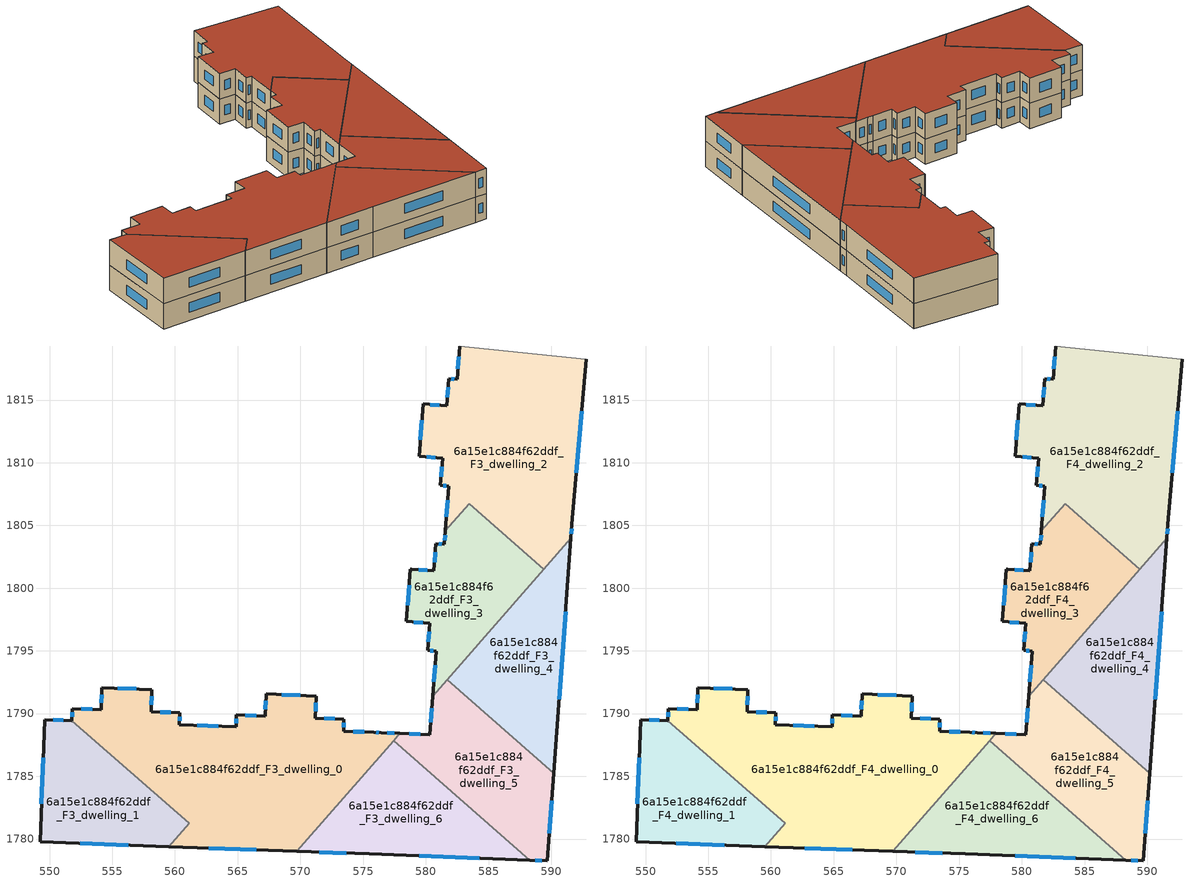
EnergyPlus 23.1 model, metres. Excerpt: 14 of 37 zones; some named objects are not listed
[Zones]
6a15e1c884f62ddf_F3_dwelling_0
 floor to 6a15e1c884f62ddf_F2_dwelling_0 (EU_floor_Construction): 577.94,1788.42 569.7,1779.02 559.5,1779.39 561.13,1781.25 551.78,1789.45 551.81,1790.39 554.1,1790.32 554.18,1792.07 558.17,1791.92 558.1,1790.16 560.39,1790.06 560.35,1789.11 564.87,1788.93 564.9,1789.89 567.19,1789.8 567.26,1791.56 571.25,1791.4 571.19,1789.64 573.48,1789.56 573.44,1788.6 575.85,1788.51 576.44,1788.48 z9
 wall outside (EU_wall_Construction): 577.94,1788.42 576.44,1788.48 575.85,1788.51 573.44,1788.6 573.48,1789.56 571.19,1789.64 571.25,1791.4 567.26,1791.56 567.19,1789.8 564.9,1789.89 564.87,1788.93 560.35,1789.11 560.39,1790.06 558.1,1790.16 558.17,1791.92 554.18,1792.07 554.1,1790.32 551.81,1790.39 551.78,1789.45 / 559.5,1779.39 569.7,1779.02 z9:12
 wall to 6a15e1c884f62ddf_F3_dwelling_1 (EU_wall_Construction): 551.78,1789.45 561.13,1781.25 559.5,1779.39 z9:12
 wall to 6a15e1c884f62ddf_F3_dwelling_6 (EU_wall_Construction): 569.7,1779.02 577.43,1787.84 z9:12
 wall to 6a15e1c884f62ddf_F3_dwelling_5 (EU_wall_Construction): 577.43,1787.84 577.94,1788.42 z9:12
 window (EU_Window_Construction): 558.12,1790.71 558.15,1791.36 / 559.67,1790.09 558.82,1790.13 / 560.37,1789.41 560.38,1789.77 / 563.45,1788.99 561.77,1789.06 / 564.89,1789.59 564.88,1789.23 / 566.47,1789.83 565.62,1789.86 / 567.24,1791.01 567.21,1790.36 / 570,1791.45 568.51,1791.51 / 571.21,1790.19 571.23,1790.85 / 572.76,1789.59 571.9,1789.62 / 573.45,1788.9 573.47,1789.26 / 575.1,1788.54 574.2,1788.57 / 576.26,1788.49 576.04,1788.5 / 577.47,1788.44 576.91,1788.47 / 562.7,1779.27 566.5,1779.13 / 551.8,1790.1 551.79,1789.74 / 553.39,1790.34 552.53,1790.37 / 554.15,1791.52 554.13,1790.86 / 556.92,1791.96 555.43,1792.02 z9.94:11.06
6a15e1c884f62ddf_F3_dwelling_1
 floor to 6a15e1c884f62ddf_F2_dwelling_1 (EU_floor_Construction): 561.13,1781.25 559.5,1779.39 549.24,1779.76 549.6,1789.53 551.78,1789.45 z9
 wall outside (EU_wall_Construction): 551.78,1789.45 549.6,1789.53 549.24,1779.76 559.5,1779.39 z9:12
 window (EU_Window_Construction): 552.45,1779.65 556.28,1779.51 / 549.49,1786.47 549.35,1782.82 / 551.1,1789.47 550.28,1789.5 z9.94:11.06
6a15e1c884f62ddf_F3_dwelling_2
 floor to 6a15e1c884f62ddf_F2_dwelling_2 (EU_floor_Construction): 592.77,1818.24 591.65,1805.08 591.57,1803.98 589.41,1801.51 583.45,1806.72 581.56,1804.57 581.83,1808.14 581.17,1808.2 581.34,1810.37 579.47,1810.51 579.79,1814.69 581.66,1814.54 581.82,1816.7 582.49,1816.66 582.7,1819.3 592.73,1818.24 z9
 wall outside (EU_wall_Construction): 591.57,1803.98 591.65,1805.08 592.77,1818.24 / 582.7,1819.3 582.49,1816.66 581.82,1816.7 581.66,1814.54 579.79,1814.69 579.47,1810.51 581.34,1810.37 581.17,1808.2 581.83,1808.14 581.56,1804.57 z9:12
 wall adiabatic (EU_wall_Construction): 592.77,1818.24 592.73,1818.24 582.7,1819.3 z9:12
 wall to 6a15e1c884f62ddf_F3_dwelling_3 (EU_wall_Construction): 581.56,1804.57 583.45,1806.72 589.41,1801.51 z9:12
 wall to 6a15e1c884f62ddf_F3_dwelling_4 (EU_wall_Construction): 589.41,1801.51 591.57,1803.98 z9:12
 window (EU_Window_Construction): 592.01,1809.21 592.42,1814.11 / 591.6,1804.33 591.63,1804.74 / 581.75,1807.02 581.65,1805.69 / 581.38,1808.18 581.62,1808.16 / 581.29,1809.69 581.22,1808.88 / 580.06,1810.47 580.76,1810.41 / 579.69,1813.38 579.57,1811.82 / 581.07,1814.59 580.37,1814.64 / 581.77,1816.03 581.71,1815.22 / 582.28,1816.67 582.03,1816.69 / 582.63,1818.47 582.56,1817.48 z9.94:11.06
6a15e1c884f62ddf_F3_dwelling_3
 floor to 6a15e1c884f62ddf_F2_dwelling_3 (EU_floor_Construction): 589.41,1801.51 580.55,1791.4 580.82,1794.99 580.16,1795.04 580.32,1797.2 578.46,1797.35 578.78,1801.52 578.89,1801.51 580.65,1801.38 580.81,1803.55 581.48,1803.5 581.56,1804.57 583.45,1806.72 z9
 wall outside (EU_wall_Construction): 581.56,1804.57 581.48,1803.5 580.81,1803.55 580.65,1801.38 578.89,1801.51 578.78,1801.52 578.46,1797.35 580.32,1797.2 580.16,1795.04 580.82,1794.99 580.55,1791.4 z9:12
 wall to 6a15e1c884f62ddf_F3_dwelling_5 (EU_wall_Construction): 580.55,1791.4 581.7,1792.71 z9:12
 wall to 6a15e1c884f62ddf_F3_dwelling_4 (EU_wall_Construction): 581.7,1792.71 589.41,1801.51 z9:12
 window (EU_Window_Construction): 581.27,1803.52 581.02,1803.53 / 581.54,1804.23 581.51,1803.83 / 580.73,1793.86 580.63,1792.52 / 580.37,1795.02 580.61,1795 / 580.27,1796.52 580.21,1795.72 / 579.04,1797.3 579.74,1797.25 / 578.68,1800.21 578.56,1798.66 / 580.1,1801.42 579.44,1801.47 / 580.76,1802.87 580.7,1802.06 z9.94:11.06
6a15e1c884f62ddf_F3_dwelling_4
 floor to 6a15e1c884f62ddf_F2_dwelling_4 (EU_floor_Construction): 591.57,1803.98 590.2,1785.26 581.7,1792.71 z9
 wall outside (EU_wall_Construction): 590.2,1785.26 591.57,1803.98 z9:12
 wall to 6a15e1c884f62ddf_F3_dwelling_5 (EU_wall_Construction): 581.7,1792.71 590.2,1785.26 z9:12
 window (EU_Window_Construction): 590.63,1791.13 591.14,1798.11 z9.94:11.06
6a15e1c884f62ddf_F3_dwelling_5
 floor to 6a15e1c884f62ddf_F2_dwelling_5 (EU_floor_Construction): 590.2,1785.26 589.69,1778.26 588.3,1778.31 577.43,1787.84 577.94,1788.42 580.32,1788.33 580.55,1791.4 581.7,1792.71 z9
 wall outside (EU_wall_Construction): 588.3,1778.31 589.69,1778.26 590.2,1785.26 / 580.55,1791.4 580.32,1788.33 577.94,1788.42 z9:12
 wall to 6a15e1c884f62ddf_F3_dwelling_6 (EU_wall_Construction): 577.43,1787.84 588.3,1778.31 z9:12
 window (EU_Window_Construction): 589.85,1780.45 590.04,1783.07 / 588.74,1778.3 589.26,1778.27 / 579.57,1788.36 578.69,1788.4 / 580.48,1790.44 580.39,1789.29 z9.94:11.06
6a15e1c884f62ddf_F3_dwelling_6
 floor to 6a15e1c884f62ddf_F2_dwelling_6 (EU_floor_Construction): 588.3,1778.31 575.47,1778.81 569.7,1779.02 577.43,1787.84 z9
 wall outside (EU_wall_Construction): 569.7,1779.02 575.47,1778.81 588.3,1778.31 z9:12
 window (EU_Window_Construction): 579.49,1778.65 584.28,1778.47 / 571.51,1778.95 573.66,1778.87 z9.94:11.06
6a15e1c884f62ddf_F4_dwelling_0
 floor to 6a15e1c884f62ddf_F3_dwelling_0 (EU_floor_Construction): 577.94,1788.42 569.7,1779.02 559.5,1779.39 561.13,1781.25 551.78,1789.45 551.81,1790.39 554.1,1790.32 554.18,1792.07 558.17,1791.92 558.1,1790.16 560.39,1790.06 560.35,1789.11 564.87,1788.93 564.9,1789.89 567.19,1789.8 567.26,1791.56 571.25,1791.4 571.19,1789.64 573.48,1789.56 573.44,1788.6 575.85,1788.51 576.44,1788.48 z12
 wall outside (EU_wall_Construction): 577.94,1788.42 576.44,1788.48 575.85,1788.51 573.44,1788.6 573.48,1789.56 571.19,1789.64 571.25,1791.4 567.26,1791.56 567.19,1789.8 564.9,1789.89 564.87,1788.93 560.35,1789.11 560.39,1790.06 558.1,1790.16 558.17,1791.92 554.18,1792.07 554.1,1790.32 551.81,1790.39 551.78,1789.45 / 559.5,1779.39 569.7,1779.02 z12:15
 wall to 6a15e1c884f62ddf_F4_dwelling_1 (EU_wall_Construction): 551.78,1789.45 561.13,1781.25 559.5,1779.39 z12:15
 wall to 6a15e1c884f62ddf_F4_dwelling_6 (EU_wall_Construction): 569.7,1779.02 577.43,1787.84 z12:15
 wall to 6a15e1c884f62ddf_F4_dwelling_5 (EU_wall_Construction): 577.43,1787.84 577.94,1788.42 z12:15
 window (EU_Window_Construction): 558.12,1790.71 558.15,1791.36 / 559.67,1790.09 558.82,1790.13 / 560.37,1789.41 560.38,1789.77 / 563.45,1788.99 561.77,1789.06 / 564.89,1789.59 564.88,1789.23 / 566.47,1789.83 565.62,1789.86 / 567.24,1791.01 567.21,1790.36 / 570,1791.45 568.51,1791.51 / 571.21,1790.19 571.23,1790.85 / 572.76,1789.59 571.9,1789.62 / 573.45,1788.9 573.47,1789.26 / 575.1,1788.54 574.2,1788.57 / 576.26,1788.49 576.04,1788.5 / 577.47,1788.44 576.91,1788.47 / 562.7,1779.27 566.5,1779.13 / 551.8,1790.1 551.79,1789.74 / 553.39,1790.34 552.53,1790.37 / 554.15,1791.52 554.13,1790.86 / 556.92,1791.96 555.43,1792.02 z12.94:14.06
 roof outside (EU_roof_Construction): 569.7,1779.02 577.94,1788.42 576.44,1788.48 575.85,1788.51 573.44,1788.6 573.48,1789.56 571.19,1789.64 571.25,1791.4 567.26,1791.56 567.19,1789.8 564.9,1789.89 564.87,1788.93 560.35,1789.11 560.39,1790.06 558.1,1790.16 558.17,1791.92 554.18,1792.07 554.1,1790.32 551.81,1790.39 551.78,1789.45 561.13,1781.25 559.5,1779.39 z15
6a15e1c884f62ddf_F4_dwelling_1
 floor to 6a15e1c884f62ddf_F3_dwelling_1 (EU_floor_Construction): 561.13,1781.25 559.5,1779.39 549.24,1779.76 549.6,1789.53 551.78,1789.45 z12
 wall outside (EU_wall_Construction): 551.78,1789.45 549.6,1789.53 549.24,1779.76 559.5,1779.39 z12:15
 window (EU_Window_Construction): 552.45,1779.65 556.28,1779.51 / 549.49,1786.47 549.35,1782.82 / 551.1,1789.47 550.28,1789.5 z12.94:14.06
 roof outside (EU_roof_Construction): 559.5,1779.39 561.13,1781.25 551.78,1789.45 549.6,1789.53 549.24,1779.76 z15
6a15e1c884f62ddf_F4_dwelling_2
 floor to 6a15e1c884f62ddf_F3_dwelling_2 (EU_floor_Construction): 592.77,1818.24 591.65,1805.08 591.57,1803.98 589.41,1801.51 583.45,1806.72 581.56,1804.57 581.83,1808.14 581.17,1808.2 581.34,1810.37 579.47,1810.51 579.79,1814.69 581.66,1814.54 581.82,1816.7 582.49,1816.66 582.7,1819.3 592.73,1818.24 z12
 wall outside (EU_wall_Construction): 591.57,1803.98 591.65,1805.08 592.77,1818.24 / 582.7,1819.3 582.49,1816.66 581.82,1816.7 581.66,1814.54 579.79,1814.69 579.47,1810.51 581.34,1810.37 581.17,1808.2 581.83,1808.14 581.56,1804.57 z12:15
 wall adiabatic (EU_wall_Construction): 592.77,1818.24 592.73,1818.24 582.7,1819.3 z12:15
 wall to 6a15e1c884f62ddf_F4_dwelling_3 (EU_wall_Construction): 581.56,1804.57 583.45,1806.72 589.41,1801.51 z12:15
 wall to 6a15e1c884f62ddf_F4_dwelling_4 (EU_wall_Construction): 589.41,1801.51 591.57,1803.98 z12:15
 window (EU_Window_Construction): 592.01,1809.21 592.42,1814.11 / 591.6,1804.33 591.63,1804.74 / 581.75,1807.02 581.65,1805.69 / 581.38,1808.18 581.62,1808.16 / 581.29,1809.69 581.22,1808.88 / 580.06,1810.47 580.76,1810.41 / 579.69,1813.38 579.57,1811.82 / 581.07,1814.59 580.37,1814.64 / 581.77,1816.03 581.71,1815.22 / 582.28,1816.67 582.03,1816.69 / 582.63,1818.47 582.56,1817.48 z12.94:14.06
 roof outside (EU_roof_Construction): 591.57,1803.98 591.65,1805.08 592.77,1818.24 592.73,1818.24 582.7,1819.3 582.49,1816.66 581.82,1816.7 581.66,1814.54 579.79,1814.69 579.47,1810.51 581.34,1810.37 581.17,1808.2 581.83,1808.14 581.56,1804.57 583.45,1806.72 589.41,1801.51 z15
6a15e1c884f62ddf_F4_dwelling_3
 floor to 6a15e1c884f62ddf_F3_dwelling_3 (EU_floor_Construction): 589.41,1801.51 580.55,1791.4 580.82,1794.99 580.16,1795.04 580.32,1797.2 578.46,1797.35 578.78,1801.52 578.89,1801.51 580.65,1801.38 580.81,1803.55 581.48,1803.5 581.56,1804.57 583.45,1806.72 z12
 wall outside (EU_wall_Construction): 581.56,1804.57 581.48,1803.5 580.81,1803.55 580.65,1801.38 578.89,1801.51 578.78,1801.52 578.46,1797.35 580.32,1797.2 580.16,1795.04 580.82,1794.99 580.55,1791.4 z12:15
 wall to 6a15e1c884f62ddf_F4_dwelling_5 (EU_wall_Construction): 580.55,1791.4 581.7,1792.71 z12:15
 wall to 6a15e1c884f62ddf_F4_dwelling_4 (EU_wall_Construction): 581.7,1792.71 589.41,1801.51 z12:15
 window (EU_Window_Construction): 581.27,1803.52 581.02,1803.53 / 581.54,1804.23 581.51,1803.83 / 580.73,1793.86 580.63,1792.52 / 580.37,1795.02 580.61,1795 / 580.27,1796.52 580.21,1795.72 / 579.04,1797.3 579.74,1797.25 / 578.68,1800.21 578.56,1798.66 / 580.1,1801.42 579.44,1801.47 / 580.76,1802.87 580.7,1802.06 z12.94:14.06
 roof outside (EU_roof_Construction): 580.55,1791.4 589.41,1801.51 583.45,1806.72 581.56,1804.57 581.48,1803.5 580.81,1803.55 580.65,1801.38 578.89,1801.51 578.78,1801.52 578.46,1797.35 580.32,1797.2 580.16,1795.04 580.82,1794.99 z15
6a15e1c884f62ddf_F4_dwelling_4
 floor to 6a15e1c884f62ddf_F3_dwelling_4 (EU_floor_Construction): 591.57,1803.98 590.2,1785.26 581.7,1792.71 z12
 wall outside (EU_wall_Construction): 590.2,1785.26 591.57,1803.98 z12:15
 wall to 6a15e1c884f62ddf_F4_dwelling_5 (EU_wall_Construction): 581.7,1792.71 590.2,1785.26 z12:15
 window (EU_Window_Construction): 590.63,1791.13 591.14,1798.11 z12.94:14.06
 roof outside (EU_roof_Construction): 590.2,1785.26 591.57,1803.98 581.7,1792.71 z15
6a15e1c884f62ddf_F4_dwelling_5
 floor to 6a15e1c884f62ddf_F3_dwelling_5 (EU_floor_Construction): 590.2,1785.26 589.69,1778.26 588.3,1778.31 577.43,1787.84 577.94,1788.42 580.32,1788.33 580.55,1791.4 581.7,1792.71 z12
 wall outside (EU_wall_Construction): 588.3,1778.31 589.69,1778.26 590.2,1785.26 / 580.55,1791.4 580.32,1788.33 577.94,1788.42 z12:15
 wall to 6a15e1c884f62ddf_F4_dwelling_6 (EU_wall_Construction): 577.43,1787.84 588.3,1778.31 z12:15
 window (EU_Window_Construction): 589.85,1780.45 590.04,1783.07 / 588.74,1778.3 589.26,1778.27 / 579.57,1788.36 578.69,1788.4 / 580.48,1790.44 580.39,1789.29 z12.94:14.06
 roof outside (EU_roof_Construction): 589.69,1778.26 590.2,1785.26 581.7,1792.71 580.55,1791.4 580.32,1788.33 577.94,1788.42 577.43,1787.84 588.3,1778.31 z15
6a15e1c884f62ddf_F4_dwelling_6
 floor to 6a15e1c884f62ddf_F3_dwelling_6 (EU_floor_Construction): 588.3,1778.31 575.47,1778.81 569.7,1779.02 577.43,1787.84 z12
 wall outside (EU_wall_Construction): 569.7,1779.02 575.47,1778.81 588.3,1778.31 z12:15
 window (EU_Window_Construction): 579.49,1778.65 584.28,1778.47 / 571.51,1778.95 573.66,1778.87 z12.94:14.06
 roof outside (EU_roof_Construction): 588.3,1778.31 577.43,1787.84 569.7,1779.02 575.47,1778.81 z15
[Building]
EU S2 Campaign: North Axis=0; Terrain=City; Solar Distribution=FullExterior
[Site:Location]
Vienna: Latitude=48; Longitude=16.5; Time Zone=1; Elevation=183
[SizingPeriod:WeatherFileDays]
AnnualSizingPeriod: Begin Month=1; Begin Day of Month=1; End Month=12; End Day of Month=31; Day of Week for Start Day=Monday; Use Weather File Daylight Saving Period=No; Use Weather File Rain and Snow Indicators=No
[MATERIAL]
EU_InternalMass_Material: Roughness=MediumRough; Thickness=0.1; Conductivity=1; Density=1800; Specific Heat=900; Thermal Absorptance=0.9; Solar Absorptance=0.7; Visible Absorptance=0.7
[MATERIAL:NOMASS] Roughness=MediumRough; Thermal Absorptance=0.9; Solar Absorptance=0.7; Visible Absorptance=0.7
Name | Thermal Resistance
EU_wall_NoMass | 0.914258
EU_roof_NoMass | 0.954009
EU_floor_NoMass | 1.09711
[WINDOWMATERIAL:SIMPLEGLAZINGSYSTEM]
EU_Window_SimpleGlazing: UFactor=2.09642; Solar Heat Gain Coefficient=0.65; Visible Transmittance=0.65
[CONSTRUCTION]
EU_wall_Construction: EU_wall_NoMass
EU_roof_Construction: EU_roof_NoMass
EU_floor_Construction: EU_floor_NoMass
EU_Window_Construction: EU_Window_SimpleGlazing
EU_InternalMass_Construction: EU_InternalMass_Material
[ZONE] Type=1; Multiplier=1; Ceiling Height=autocalculate; Floor Area=autocalculate; Part of Total Floor Area=Yes
Name | Volume
6a15e1c884f62ddf_F3_dwelling_0; 6a15e1c884f62ddf_F4_dwelling_0 | 576.625
6a15e1c884f62ddf_F3_dwelling_1; 6a15e1c884f62ddf_F4_dwelling_1 | 228.6
6a15e1c884f62ddf_F3_dwelling_2; 6a15e1c884f62ddf_F4_dwelling_2 | 485.002
6a15e1c884f62ddf_F3_dwelling_3; 6a15e1c884f62ddf_F4_dwelling_3 | 234.338
6a15e1c884f62ddf_F3_dwelling_4; 6a15e1c884f62ddf_F4_dwelling_4 | 254.083
6a15e1c884f62ddf_F3_dwelling_5; 6a15e1c884f62ddf_F4_dwelling_5 | 254.075
6a15e1c884f62ddf_F3_dwelling_6; 6a15e1c884f62ddf_F4_dwelling_6 | 254.079
[INTERNALMASS] Construction=EU_InternalMass_Construction
Name | Zone or ZoneList | Surface Area
6a15e1c884f62ddf_F3_dwelling_0_EU_InternalMass | 6a15e1c884f62ddf_F3_dwelling_0 | 192.211
6a15e1c884f62ddf_F3_dwelling_1_EU_InternalMass | 6a15e1c884f62ddf_F3_dwelling_1 | 76.1999
6a15e1c884f62ddf_F3_dwelling_2_EU_InternalMass | 6a15e1c884f62ddf_F3_dwelling_2 | 161.67
6a15e1c884f62ddf_F3_dwelling_3_EU_InternalMass | 6a15e1c884f62ddf_F3_dwelling_3 | 78.1125
6a15e1c884f62ddf_F3_dwelling_4_EU_InternalMass | 6a15e1c884f62ddf_F3_dwelling_4 | 84.6941
6a15e1c884f62ddf_F3_dwelling_5_EU_InternalMass | 6a15e1c884f62ddf_F3_dwelling_5 | 84.692
6a15e1c884f62ddf_F3_dwelling_6_EU_InternalMass | 6a15e1c884f62ddf_F3_dwelling_6 | 84.6927
6a15e1c884f62ddf_F4_dwelling_0_EU_InternalMass | 6a15e1c884f62ddf_F4_dwelling_0 | 192.211
6a15e1c884f62ddf_F4_dwelling_1_EU_InternalMass | 6a15e1c884f62ddf_F4_dwelling_1 | 76.1999
6a15e1c884f62ddf_F4_dwelling_2_EU_InternalMass | 6a15e1c884f62ddf_F4_dwelling_2 | 161.67
6a15e1c884f62ddf_F4_dwelling_3_EU_InternalMass | 6a15e1c884f62ddf_F4_dwelling_3 | 78.1125
6a15e1c884f62ddf_F4_dwelling_4_EU_InternalMass | 6a15e1c884f62ddf_F4_dwelling_4 | 84.6941
6a15e1c884f62ddf_F4_dwelling_5_EU_InternalMass | 6a15e1c884f62ddf_F4_dwelling_5 | 84.692
6a15e1c884f62ddf_F4_dwelling_6_EU_InternalMass | 6a15e1c884f62ddf_F4_dwelling_6 | 84.6927
[OTHEREQUIPMENT] Fuel Type=Electricity; Design Level Calculation Method=Watts/Area; Power per Zone Floor Area=1; Fraction Latent=0; Fraction Radiant=0; Fraction Lost=0; Carbon Dioxide Generation Rate=0; EndUse Subcategory=EU_Step8_InternalGains
Name | Zone or ZoneList or Space or SpaceList | Schedule
EU_Step8_InternalGain_6a15e1c884f62ddf_F3_dwelling_0_f000 | 6a15e1c884f62ddf_F3_dwelling_0 | EU_Step8_GainSchedule_6a15e1c884f62ddf_F3_dwelling_0_f000
EU_Step8_InternalGain_6a15e1c884f62ddf_F3_dwelling_1_f000 | 6a15e1c884f62ddf_F3_dwelling_1 | EU_Step8_GainSchedule_6a15e1c884f62ddf_F3_dwelling_1_f000
EU_Step8_InternalGain_6a15e1c884f62ddf_F3_dwelling_2_f000 | 6a15e1c884f62ddf_F3_dwelling_2 | EU_Step8_GainSchedule_6a15e1c884f62ddf_F3_dwelling_2_f000
EU_Step8_InternalGain_6a15e1c884f62ddf_F3_dwelling_3_f000 | 6a15e1c884f62ddf_F3_dwelling_3 | EU_Step8_GainSchedule_6a15e1c884f62ddf_F3_dwelling_3_f000
EU_Step8_InternalGain_6a15e1c884f62ddf_F3_dwelling_4_f000 | 6a15e1c884f62ddf_F3_dwelling_4 | EU_Step8_GainSchedule_6a15e1c884f62ddf_F3_dwelling_4_f000
EU_Step8_InternalGain_6a15e1c884f62ddf_F3_dwelling_5_f000 | 6a15e1c884f62ddf_F3_dwelling_5 | EU_Step8_GainSchedule_6a15e1c884f62ddf_F3_dwelling_5_f000
EU_Step8_InternalGain_6a15e1c884f62ddf_F3_dwelling_6_f000 | 6a15e1c884f62ddf_F3_dwelling_6 | EU_Step8_GainSchedule_6a15e1c884f62ddf_F3_dwelling_6_f000
EU_Step8_InternalGain_6a15e1c884f62ddf_F4_dwelling_0_f000 | 6a15e1c884f62ddf_F4_dwelling_0 | EU_Step8_GainSchedule_6a15e1c884f62ddf_F4_dwelling_0_f000
EU_Step8_InternalGain_6a15e1c884f62ddf_F4_dwelling_1_f000 | 6a15e1c884f62ddf_F4_dwelling_1 | EU_Step8_GainSchedule_6a15e1c884f62ddf_F4_dwelling_1_f000
EU_Step8_InternalGain_6a15e1c884f62ddf_F4_dwelling_2_f000 | 6a15e1c884f62ddf_F4_dwelling_2 | EU_Step8_GainSchedule_6a15e1c884f62ddf_F4_dwelling_2_f000
EU_Step8_InternalGain_6a15e1c884f62ddf_F4_dwelling_3_f000 | 6a15e1c884f62ddf_F4_dwelling_3 | EU_Step8_GainSchedule_6a15e1c884f62ddf_F4_dwelling_3_f000
EU_Step8_InternalGain_6a15e1c884f62ddf_F4_dwelling_4_f000 | 6a15e1c884f62ddf_F4_dwelling_4 | EU_Step8_GainSchedule_6a15e1c884f62ddf_F4_dwelling_4_f000
EU_Step8_InternalGain_6a15e1c884f62ddf_F4_dwelling_5_f000 | 6a15e1c884f62ddf_F4_dwelling_5 | EU_Step8_GainSchedule_6a15e1c884f62ddf_F4_dwelling_5_f000
EU_Step8_InternalGain_6a15e1c884f62ddf_F4_dwelling_6_f000 | 6a15e1c884f62ddf_F4_dwelling_6 | EU_Step8_GainSchedule_6a15e1c884f62ddf_F4_dwelling_6_f000
[ZONEVENTILATION:DESIGNFLOWRATE] Schedule=EU_AlwaysOn; Design Flow Rate Calculation Method=AirChanges/Hour; Air Changes per Hour=0.546891; Ventilation Type=Natural; Fan Pressure Rise=0; Fan Total Efficiency=1; Constant Term Coefficient=1; Temperature Term Coefficient=0; Velocity Term Coefficient=0; Velocity Squared Term Coefficient=0; Minimum Indoor Temperature=-100; Maximum Indoor Temperature=100; Delta Temperature=-100; Minimum Outdoor Temperature=-100; Maximum Outdoor Temperature=100; Maximum Wind Speed=40
Name | Zone or ZoneList or Space or SpaceList
EU_ConstantAir_6a15e1c884f62ddf_F3_dwelling_0 | 6a15e1c884f62ddf_F3_dwelling_0
EU_ConstantAir_6a15e1c884f62ddf_F3_dwelling_1 | 6a15e1c884f62ddf_F3_dwelling_1
EU_ConstantAir_6a15e1c884f62ddf_F3_dwelling_2 | 6a15e1c884f62ddf_F3_dwelling_2
EU_ConstantAir_6a15e1c884f62ddf_F3_dwelling_3 | 6a15e1c884f62ddf_F3_dwelling_3
EU_ConstantAir_6a15e1c884f62ddf_F3_dwelling_4 | 6a15e1c884f62ddf_F3_dwelling_4
EU_ConstantAir_6a15e1c884f62ddf_F3_dwelling_5 | 6a15e1c884f62ddf_F3_dwelling_5
EU_ConstantAir_6a15e1c884f62ddf_F3_dwelling_6 | 6a15e1c884f62ddf_F3_dwelling_6
EU_ConstantAir_6a15e1c884f62ddf_F4_dwelling_0 | 6a15e1c884f62ddf_F4_dwelling_0
EU_ConstantAir_6a15e1c884f62ddf_F4_dwelling_1 | 6a15e1c884f62ddf_F4_dwelling_1
EU_ConstantAir_6a15e1c884f62ddf_F4_dwelling_2 | 6a15e1c884f62ddf_F4_dwelling_2
EU_ConstantAir_6a15e1c884f62ddf_F4_dwelling_3 | 6a15e1c884f62ddf_F4_dwelling_3
EU_ConstantAir_6a15e1c884f62ddf_F4_dwelling_4 | 6a15e1c884f62ddf_F4_dwelling_4
EU_ConstantAir_6a15e1c884f62ddf_F4_dwelling_5 | 6a15e1c884f62ddf_F4_dwelling_5
EU_ConstantAir_6a15e1c884f62ddf_F4_dwelling_6 | 6a15e1c884f62ddf_F4_dwelling_6
[HVACTEMPLATE:ZONE:IDEALLOADSAIRSYSTEM] System Availability Schedule=EU_AlwaysOn; Maximum Heating Supply Air Temperature=50; Minimum Cooling Supply Air Temperature=13; Maximum Heating Supply Air Humidity Ratio=0.0156; Minimum Cooling Supply Air Humidity Ratio=0.0077; Heating Limit=NoLimit; Cooling Limit=NoLimit; Heating Availability Schedule=EU_AlwaysOn; Cooling Availability Schedule=EU_CoolingOff; Dehumidification Control Type=ConstantSensibleHeatRatio; Cooling Sensible Heat Ratio=0.7; Dehumidification Setpoint=60; Humidification Control Type=None; Humidification Setpoint=30; Outdoor Air Method=None; Outdoor Air Flow Rate per Person=0.00944; Outdoor Air Flow Rate per Zone Floor Area=0; Outdoor Air Flow Rate per Zone=0; Demand Controlled Ventilation Type=None; Outdoor Air Economizer Type=NoEconomizer; Heat Recovery Type=None; Sensible Heat Recovery Effectiveness=0.7; Latent Heat Recovery Effectiveness=0.65
Name | Template Thermostat
6a15e1c884f62ddf_F3_dwelling_0 | EU_HeatOnly_6a15e1c884f62ddf_F3_dwelling_0
6a15e1c884f62ddf_F3_dwelling_1 | EU_HeatOnly_6a15e1c884f62ddf_F3_dwelling_1
6a15e1c884f62ddf_F3_dwelling_2 | EU_HeatOnly_6a15e1c884f62ddf_F3_dwelling_2
6a15e1c884f62ddf_F3_dwelling_3 | EU_HeatOnly_6a15e1c884f62ddf_F3_dwelling_3
6a15e1c884f62ddf_F3_dwelling_4 | EU_HeatOnly_6a15e1c884f62ddf_F3_dwelling_4
6a15e1c884f62ddf_F3_dwelling_5 | EU_HeatOnly_6a15e1c884f62ddf_F3_dwelling_5
6a15e1c884f62ddf_F3_dwelling_6 | EU_HeatOnly_6a15e1c884f62ddf_F3_dwelling_6
6a15e1c884f62ddf_F4_dwelling_0 | EU_HeatOnly_6a15e1c884f62ddf_F4_dwelling_0
6a15e1c884f62ddf_F4_dwelling_1 | EU_HeatOnly_6a15e1c884f62ddf_F4_dwelling_1
6a15e1c884f62ddf_F4_dwelling_2 | EU_HeatOnly_6a15e1c884f62ddf_F4_dwelling_2
6a15e1c884f62ddf_F4_dwelling_3 | EU_HeatOnly_6a15e1c884f62ddf_F4_dwelling_3
6a15e1c884f62ddf_F4_dwelling_4 | EU_HeatOnly_6a15e1c884f62ddf_F4_dwelling_4
6a15e1c884f62ddf_F4_dwelling_5 | EU_HeatOnly_6a15e1c884f62ddf_F4_dwelling_5
6a15e1c884f62ddf_F4_dwelling_6 | EU_HeatOnly_6a15e1c884f62ddf_F4_dwelling_6
[SIZING:ZONE] Zone Cooling Design Supply Air Temperature Input Method=SupplyAirTemperature; Zone Cooling Design Supply Air Temperature=13; Zone Heating Design Supply Air Temperature Input Method=SupplyAirTemperature; Zone Heating Design Supply Air Temperature=50; Zone Cooling Design Supply Air Humidity Ratio=0.008; Zone Heating Design Supply Air Humidity Ratio=0.008; Cooling Design Air Flow Method=DesignDay; Cooling Design Air Flow Rate=0; Cooling Minimum Air Flow per Zone Floor Area=0.000762; Cooling Minimum Air Flow=0; Cooling Minimum Air Flow Fraction=0.2; Heating Design Air Flow Method=DesignDay; Heating Design Air Flow Rate=0; Heating Maximum Air Flow per Zone Floor Area=0.002032; Heating Maximum Air Flow=0.141576; Heating Maximum Air Flow Fraction=0.3; Account for Dedicated Outdoor Air System=No; Dedicated Outdoor Air System Control Strategy=NeutralSupplyAir; Dedicated Outdoor Air Low Setpoint Temperature for Design=autosize; Dedicated Outdoor Air High Setpoint Temperature for Design=autosize; Zone Load Sizing Method=Sensible Load Only No Latent Load; Zone Latent Cooling Design Supply Air Humidity Ratio Input Method=HumidityRatioDifference; Zone Cooling Design Supply Air Humidity Ratio Difference=0.005; Zone Latent Heating Design Supply Air Humidity Ratio Input Method=HumidityRatioDifference; Zone Humidification Design Supply Air Humidity Ratio Difference=0.005
6a15e1c884f62ddf_F3_dwelling_0; 6a15e1c884f62ddf_F3_dwelling_1; 6a15e1c884f62ddf_F3_dwelling_2; 6a15e1c884f62ddf_F3_dwelling_3; 6a15e1c884f62ddf_F3_dwelling_4; 6a15e1c884f62ddf_F3_dwelling_5; 6a15e1c884f62ddf_F3_dwelling_6; 6a15e1c884f62ddf_F4_dwelling_0; 6a15e1c884f62ddf_F4_dwelling_1; 6a15e1c884f62ddf_F4_dwelling_2; 6a15e1c884f62ddf_F4_dwelling_3; 6a15e1c884f62ddf_F4_dwelling_4; 6a15e1c884f62ddf_F4_dwelling_5; 6a15e1c884f62ddf_F4_dwelling_6
[SCHEDULE:CONSTANT]
Name | Hourly Value
EU_AlwaysOn | 1
EU_CoolingOff | 0
[SCHEDULE:FILE] Column Number=1; Rows to Skip at Top=0; Number of Hours of Data=8760; Column Separator=Comma; Interpolate to Timestep=No; Minutes per Item=60; Adjust Schedule for Daylight Savings=Yes
Name | File
EU_Step8_GainSchedule_6a15e1c884f62ddf_F3_dwelling_0_f000 | ../../schedules/6a15e1c884f62ddf/6a15e1c884f62ddf_F3_dwelling_0_f000_gain.csv
EU_Step8_GainSchedule_6a15e1c884f62ddf_F3_dwelling_1_f000 | ../../schedules/6a15e1c884f62ddf/6a15e1c884f62ddf_F3_dwelling_1_f000_gain.csv
EU_Step8_GainSchedule_6a15e1c884f62ddf_F3_dwelling_2_f000 | ../../schedules/6a15e1c884f62ddf/6a15e1c884f62ddf_F3_dwelling_2_f000_gain.csv
EU_Step8_GainSchedule_6a15e1c884f62ddf_F3_dwelling_3_f000 | ../../schedules/6a15e1c884f62ddf/6a15e1c884f62ddf_F3_dwelling_3_f000_gain.csv
EU_Step8_GainSchedule_6a15e1c884f62ddf_F3_dwelling_4_f000 | ../../schedules/6a15e1c884f62ddf/6a15e1c884f62ddf_F3_dwelling_4_f000_gain.csv
EU_Step8_GainSchedule_6a15e1c884f62ddf_F3_dwelling_5_f000 | ../../schedules/6a15e1c884f62ddf/6a15e1c884f62ddf_F3_dwelling_5_f000_gain.csv
EU_Step8_GainSchedule_6a15e1c884f62ddf_F3_dwelling_6_f000 | ../../schedules/6a15e1c884f62ddf/6a15e1c884f62ddf_F3_dwelling_6_f000_gain.csv
EU_Step8_GainSchedule_6a15e1c884f62ddf_F4_dwelling_0_f000 | ../../schedules/6a15e1c884f62ddf/6a15e1c884f62ddf_F4_dwelling_0_f000_gain.csv
EU_Step8_GainSchedule_6a15e1c884f62ddf_F4_dwelling_1_f000 | ../../schedules/6a15e1c884f62ddf/6a15e1c884f62ddf_F4_dwelling_1_f000_gain.csv
EU_Step8_GainSchedule_6a15e1c884f62ddf_F4_dwelling_2_f000 | ../../schedules/6a15e1c884f62ddf/6a15e1c884f62ddf_F4_dwelling_2_f000_gain.csv
EU_Step8_GainSchedule_6a15e1c884f62ddf_F4_dwelling_3_f000 | ../../schedules/6a15e1c884f62ddf/6a15e1c884f62ddf_F4_dwelling_3_f000_gain.csv
EU_Step8_GainSchedule_6a15e1c884f62ddf_F4_dwelling_4_f000 | ../../schedules/6a15e1c884f62ddf/6a15e1c884f62ddf_F4_dwelling_4_f000_gain.csv
EU_Step8_GainSchedule_6a15e1c884f62ddf_F4_dwelling_5_f000 | ../../schedules/6a15e1c884f62ddf/6a15e1c884f62ddf_F4_dwelling_5_f000_gain.csv
EU_Step8_GainSchedule_6a15e1c884f62ddf_F4_dwelling_6_f000 | ../../schedules/6a15e1c884f62ddf/6a15e1c884f62ddf_F4_dwelling_6_f000_gain.csv
